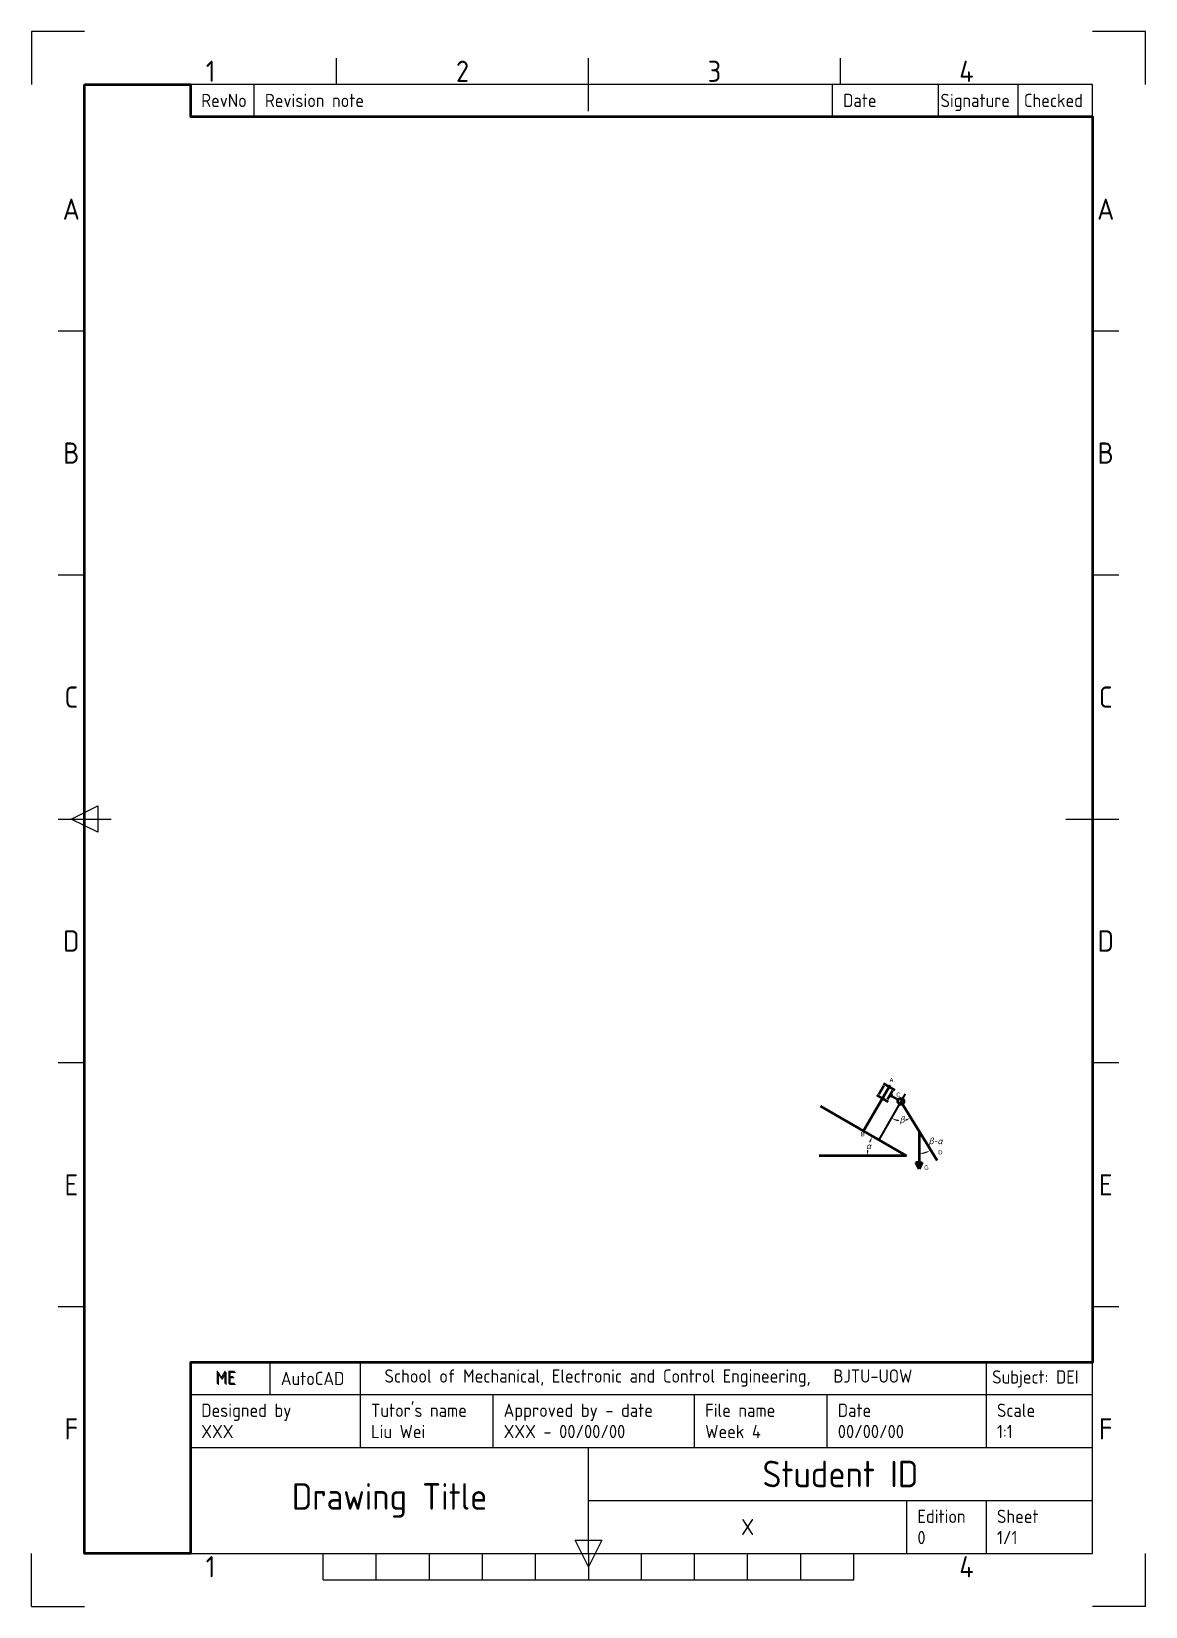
# Paper-space layout 'UoW ISO A4 Title Block (portrait)' of a CAD drawing. Header units: millimetres. Extents: x 0 to 210, y 0 to 297.
# The model-space entities are those that its viewports show. They can reach past a viewport. Long polylines and large blocks are cut down to what shows.
import ezdxf
from ezdxf.enums import TextEntityAlignment as Align

# ---------------------------------------------------------------- set-up
doc = ezdxf.new("R2010")
doc.units = ezdxf.units.MM
doc.linetypes.add('HIDDEN', pattern=[4.5, 3.5, -1])
for name, color, linetype in [('FRAME 025', 7, 'Continuous'), ('FRAME 050', 6, 'Continuous'), ('FRAME 070', 5, 'Continuous'), ('FRAME 200', 8, 'Continuous')]:
    doc.layers.add(name, color=color, linetype=linetype)
doc.layers.add('Viewport', color=7, linetype='Continuous', lineweight=50)
doc.styles.add('ISO Proportional', font='isocp')
doc.styles.add('数字', font='isocp.shx', dxfattribs={"width": 0.8, "oblique": 15, "bigfont": 'bigfont.shx'})
doc.dimstyles.new('UoW ISO-25$2', dxfattribs={"dimtxt": 2.5, "dimasz": 2.5, "dimexe": 3, "dimexo": 0, "dimtad": 1, "dimtih": 1, "dimtoh": 1, "dimdec": 0, "dimdsep": 46, "dimtxsty": '数字', "dimblk": 'Arrow', "dimcen": 2.5, "dimadec": 1, "dimazin": 0, "dimtfac": 1, "dimtdec": 0, "dimtmove": 0, "dimatfit": 3, "dimldrblk": 'Arrow', "dimfxl": 1, "dimarcsym": 0})

# ---------------------------------------------------------------- blocks, each defined once
blk = doc.blocks.new('UoW A4 (Portrait)')
at = {"layer": 'FRAME 050'}
for p, q in [((105, 282), (105, 292)), ((10, 240.5), (5, 240.5)), ((205, 240.5), (200, 240.5)), ((10, 194.5), (5, 194.5)), ((205, 194.5), (200, 194.5)), ((5, 148.5), (15, 148.5)), ((7.5, 148.5), (12.5, 151)), ((12.5, 146), (7.5, 148.5)), ((12.5, 151), (12.5, 146)), ((195, 148.5), (205, 148.5)), ((10, 102.5), (5, 102.5)), ((205, 102.5), (200, 102.5)), ((10, 56.5), (5, 56.5)), ((205, 56.5), (200, 56.5)), ((105, 10), (105, 15)), ((105, 7.5), (102.5, 12.5)), ((102.5, 12.5), (107.5, 12.5)), ((107.5, 12.5), (105, 7.5)), ((55, 5), (55, 10)), ((65, 5), (65, 10)), ((75, 5), (75, 10)), ((85, 5), (85, 10)), ((95, 5), (95, 10)), ((105, 10), (105, 5)), ((115, 5), (115, 10)), ((125, 5), (125, 10)), ((135, 5), (135, 10)), ((145, 5), (145, 10)), ((155, 5), (155, 10)), ((55, 5), (155, 5))]:
    blk.add_line(p, q, dxfattribs=at)
at = {"layer": 'FRAME 070'}
for p, q in [((10, 287), (10, 10)), ((30, 281), (30, 287)), ((42, 281), (42, 287)), ((151, 281), (151, 287)), ((171, 281), (171, 287)), ((186, 281), (186, 287)), ((200, 10), (200, 287)), ((30, 281), (200, 281)), ((30, 46), (200, 46)), ((30, 40), (30, 46)), ((45, 40), (45, 46)), ((62, 40), (62, 46)), ((180, 30), (180, 46)), ((30, 40), (200, 40)), ((30, 10), (30, 40)), ((62, 30), (62, 40)), ((87, 30), (87, 40)), ((125, 30), (125, 40)), ((150, 30), (150, 40)), ((30, 30), (200, 30)), ((105, 10), (105, 30)), ((105, 20), (200, 20)), ((165, 10), (165, 20)), ((180, 10), (180, 20)), ((10, 10), (200, 10))]:
    blk.add_line(p, q, dxfattribs=at)
at = {"layer": 'FRAME 200'}
for p, q in [((0, 0), (10, 0)), ((210, 0), (200, 0))]:
    blk.add_line(p, q, dxfattribs=at)
at = {"layer": 'Viewport'}
blk.add_lwpolyline([(10, 287), (30, 287), (30, 281), (200, 281), (200, 46), (30, 46), (30, 10), (10, 10)], close=True, dxfattribs=at)
at = {"layer": 'FRAME 025', "style": 'ISO Proportional'}
for s, p in [('RevNo', (32, 284)), ('Revision note', (44, 284)), ('Date', (153, 284)), ('Signature', (171.36, 284)), ('Checked', (187.08, 284)), ('School of Mechanical, Electronic and Control Engineering,   BJTU-UOW', (66.55, 43.46)), ('  ME', (32, 43)), ('AutoCAD', (47, 43)), ('Subject: DEI ', (181.1, 43.29)), ("Tutor's name", (64, 37)), ('Designed by', (32, 37)), ('Approved by - date', (89, 37)), ('File name', (127, 37)), ('Date', (152, 37)), ('Scale', (182, 37)), ('Edition', (167, 17)), ('Sheet', (182, 17))]:
    blk.add_text(s, height=2.5, dxfattribs=at).set_placement(p, align=Align.MIDDLE_LEFT)
at = {"layer": 'FRAME 025', "style": 'ISO Proportional', "flags": 8}
for tag, p in [('DESIGNED_BY', (32, 33)), ('TUTOR', (64, 33)), ('APPROVED_BY_DATE', (89, 33)), ('WEEK_NUMBER', (127, 33)), ('DATE', (152, 33)), ('SCALE', (182, 33)), ('EDITION', (167, 13)), ('SHEET', (182, 13))]:
    blk.add_attdef(tag, text='', height=2.5, dxfattribs=at).set_placement(p, align=Align.MIDDLE_LEFT)
at = {"layer": 'FRAME 050', "style": 'ISO Proportional'}
for s, p in [('A', (7.5, 263.5)), ('A', (202.5, 263.5)), ('B', (7.5, 217.5)), ('B', (202.5, 217.5)), ('C', (7.5, 171.5)), ('C', (202.5, 171.5)), ('D', (7.5, 125.5)), ('D', (202.5, 125.5)), ('E', (7.5, 79.5)), ('E', (202.5, 79.5)), ('F', (7.5, 33.5)), ('F', (202.5, 33.5)), ('1', (33.75, 7.5)), ('4', (176.25, 7.5))]:
    blk.add_text(s, height=4, dxfattribs=at).set_placement(p, align=Align.MIDDLE)
at = {"layer": 'FRAME 050', "style": 'ISO Proportional', "flags": 8}
for tag, height, p in [('STUDENT_NAME_&_NUMBER', 5, (152.5, 25)), ('DRAWING_TITLE', 5, (67.5, 20)), ('DRAWING_NUMBER', 3, (135, 15))]:
    blk.add_attdef(tag, text='', height=height, dxfattribs=at).set_placement(p, align=Align.MIDDLE)
blk = doc.blocks.new('Arrow')
blk.add_lwpolyline([(0, 0, 0, 0.238, 0), (-1, 0, 0.238, 0.238, 0)], format="xyseb")
blk = doc.blocks.new('*D10')
at = {"color": 0, "lineweight": -2, "transparency": 16777216}
for start, end in [(252.35958, 263.10914), (283.92737, 289.10451)]:
    blk.add_arc((248.95, 156.29), 11.61, start, end, dxfattribs=at)
at = {"layer": 'Defpoints', "color": 0, "transparency": 16777216}
for p in [(248.95, 156.29), (251.54, 160.79), (247.03, 144.84), (235.56, 133.11), (270.88, 120.45)]:
    blk.add_point(p, dxfattribs=at)
at = {"color": 0, "lineweight": -2, "transparency": 16777216, "xscale": 2.5, "yscale": 2.5, "zscale": 2.5}
for p, rotation in [((243.14, 146.23), 156.179788996921), ((255.01, 146.38), 25.28429669446645)]:
    blk.add_blockref('Arrow', p, dxfattribs=dict(at, rotation=rotation))
at = {"color": 0, "transparency": 16777216, "insert": (249.65, 144.7), "char_height": 2.5, "attachment_point": 5, "style": '数字'}
blk.add_mtext('{\\fSimSun|b0|i0|c134|p2;\\H1.45833x;β}', dxfattribs=at)
blk = doc.blocks.new('*D11')
at = {"color": 0, "lineweight": -2, "transparency": 16777216}
blk.add_arc((259.91, 138.37), 13.58, 280.56443, 290.89966, dxfattribs=at)
at = {"layer": 'Defpoints', "color": 0, "transparency": 16777216}
for p in [(248.95, 156.29), (259.91, 138.37), (262.38, 125.02), (259.91, 119.38), (270.88, 120.45)]:
    blk.add_point(p, dxfattribs=at)
at = {"color": 0, "lineweight": -2, "transparency": 16777216, "xscale": 2.5, "yscale": 2.5, "zscale": 2.5}
for p, rotation in [((259.91, 124.79), 185.2822152086119), ((267, 126.79), 26.18187048277568)]:
    blk.add_blockref('Arrow', p, dxfattribs=dict(at, rotation=rotation))
at = {"color": 0, "transparency": 16777216, "insert": (269.89, 131.77), "char_height": 2.5, "attachment_point": 5, "style": '数字'}
blk.add_mtext('{\\fSimSun|b0|i0|c134|p2;\\H1.45833x;β-α}', dxfattribs=at)
blk = doc.blocks.new('*D12')
at = {"color": 0, "lineweight": -2, "transparency": 16777216}
for start, end in [(171.74842, 173.96975), (156.03025, 159.54115)]:
    blk.add_arc((252.41, 123.38), 23.76, start, end, dxfattribs=at)
at = {"layer": 'Defpoints', "color": 0, "transparency": 16777216}
for p in [(200.45, 153.38), (230.08, 131.51), (199.65, 123.38), (252.41, 123.38), (252.41, 123.38)]:
    blk.add_point(p, dxfattribs=at)
at = {"color": 0, "lineweight": -2, "transparency": 16777216, "xscale": 2.5, "yscale": 2.5, "zscale": 2.5}
for p, rotation in [((231.83, 135.27), 63.01512588764234), ((228.64, 123.38), 266.9848741123577)]:
    blk.add_blockref('Arrow', p, dxfattribs=dict(at, rotation=rotation))
at = {"color": 0, "transparency": 16777216, "insert": (229.38, 129.24), "char_height": 2.5, "attachment_point": 5, "style": '数字'}
blk.add_mtext('{\\fSimSun|b0|i0|c134|p2;\\H1.45833x;α}', dxfattribs=at)

msp = doc.modelspace()

# ---------------------------------------------------------------- hatches: boundary and pattern name
at = {"lineweight": 53}
h = msp.add_hatch(color=256, dxfattribs=at)
h.set_gradient(color2=(0, 0, 0), tint=1)
h.paths.add_polyline_path([(241.66, 158.76, -0.414214), (243.71, 159.31, -0.414214), (243.16, 161.36)])
h = msp.add_hatch(color=256)
h.set_gradient(color2=(0, 0, 0), tint=1)
h.paths.add_polyline_path([(261.91, 119.38), (259.91, 119.38), (257.91, 119.38), (259.91, 115.38)])

# ---------------------------------------------------------------- linework, layer by layer
for p, q in [((242.41, 166.06), (226.43, 138.38)), ((238.71, 165.66), (235.71, 160.47)), ((238.35, 167.03), (245.27, 163.03)), ((243.91, 162.66), (240.91, 157.47)), ((200.45, 153.38), (252.41, 123.38)), ((234.35, 160.1), (241.27, 156.1)), ((243.71, 159.31), (247.34, 157.21)), ((248.95, 156.29), (270.88, 120.45)), ((259.91, 138.37), (259.91, 119.38)), ((252.41, 123.38), (199.65, 123.38)), ((259.91, 119.38), (257.91, 119.38)), ((259.91, 115.38), (257.91, 119.38)), ((259.91, 119.38), (261.91, 119.38)), ((261.91, 119.38), (259.91, 115.38))]:
    msp.add_line(p, q, dxfattribs=at)
at = {"linetype": 'HIDDEN', "lineweight": 35}
msp.add_line((251.54, 160.79), (235.56, 133.11), dxfattribs=at)
at = {"lineweight": 53}
msp.add_circle((248.95, 156.29), 1.85, dxfattribs=at)
for centre, start, end in [((242.96, 158.01), 60, 150), ((244.46, 160.61), 150, 240)]:
    msp.add_arc(centre, 1.5, start, end, dxfattribs=at)

# ---------------------------------------------------------------- texts
at = {"char_height": 2.5, "attachment_point": 1}
for s, insert in [('A', (242.13, 170.42)), ('^IC', (245.24, 161.62)), ('B', (224.85, 137.74)), ('D', (271.6, 126.72)), ('G', (263.05, 117.54))]:
    msp.add_mtext_dynamic_manual_height_columns(s, width=5.0479, gutter_width=12.5, heights=[0], dxfattribs=dict(at, insert=insert))

# ---------------------------------------------------------------- dimensions: what is measured, and where the dimension line sits
for base, line1, line2, text, picture, middle in [((230.08, 131.51), ((252.41, 123.38), (199.65, 123.38)), ((200.45, 153.38), (252.41, 123.38)), '{\\fSimSun|b0|i0|c134|p2;\\H1.45833x;α}', '*D12', (229.38, 129.24)), ((247.03, 144.84), ((251.54, 160.79), (235.56, 133.11)), ((248.95, 156.29), (270.88, 120.45)), '{\\fSimSun|b0|i0|c134|p2;\\H1.45833x;β}', '*D10', (249.65, 144.7)), ((262.38, 125.02), ((248.95, 156.29), (270.88, 120.45)), ((259.91, 138.37), (259.91, 119.38)), '{\\fSimSun|b0|i0|c134|p2;\\H1.45833x;β-α}', '*D11', (269.89, 129.16))]:
    dim = msp.add_angular_dim_2l(base=base, line1=line1, line2=line2, text=text, dimstyle='UoW ISO-25$2')
    dim.commit()
    dim.dimension.update_dxf_attribs({"geometry": picture, "text_midpoint": middle, "dimtype": 162})

psp = doc.layouts.new('UoW ISO A4 Title Block (portrait)')

# ---------------------------------------------------------------- linework, layer by layer
at = {"layer": 'FRAME 050'}
for p, q in [((57.5, 287), (57.5, 292)), ((105, 282), (105, 292)), ((152.5, 287), (152.5, 292)), ((10, 240.5), (5, 240.5)), ((205, 240.5), (200, 240.5)), ((10, 194.5), (5, 194.5)), ((205, 194.5), (200, 194.5)), ((5, 148.5), (15, 148.5)), ((7.5, 148.5), (12.5, 151)), ((12.5, 146), (7.5, 148.5)), ((12.5, 151), (12.5, 146)), ((195, 148.5), (205, 148.5)), ((10, 102.5), (5, 102.5)), ((205, 102.5), (200, 102.5)), ((10, 56.5), (5, 56.5)), ((205, 56.5), (200, 56.5))]:
    psp.add_line(p, q, dxfattribs=at)
at = {"layer": 'FRAME 070'}
for p, q in [((200, 287), (10, 287)), ((10, 287), (10, 10)), ((30, 281), (30, 287)), ((42, 281), (42, 287)), ((151, 281), (151, 287)), ((171, 281), (171, 287)), ((186, 281), (186, 287)), ((200, 10), (200, 287)), ((30, 281), (200, 281)), ((30, 46), (200, 46)), ((30, 40), (30, 46)), ((45, 40), (45, 46)), ((62, 40), (62, 46)), ((180, 40), (180, 46)), ((10, 10), (200, 10))]:
    psp.add_line(p, q, dxfattribs=at)
at = {"layer": 'FRAME 200'}
for p, q in [((0, 297), (0, 287)), ((10, 297), (0, 297)), ((210, 297), (200, 297)), ((210, 287), (210, 297)), ((0, 0), (0, 10)), ((210, 0), (210, 10)), ((0, 0), (10, 0)), ((210, 0), (200, 0))]:
    psp.add_line(p, q, dxfattribs=at)
at = {"layer": 'Viewport'}
psp.add_lwpolyline([(10, 287), (30, 287), (30, 281), (200, 281), (200, 46), (30, 46), (30, 10), (10, 10)], close=True, dxfattribs=at)

# ---------------------------------------------------------------- block references
psp.add_blockref('UoW A4 (Portrait)', (0, 0)).add_auto_attribs({'TUTOR': 'Liu Wei', 'DESIGNED_BY': 'XXX', 'DRAWING_TITLE': 'Drawing Title', 'DRAWING_NUMBER': 'X', 'APPROVED_BY_DATE': 'XXX - 00/00/00', 'WEEK_NUMBER': 'Week 4', 'EDITION': '0', 'DATE': '00/00/00', 'STUDENT_NAME_&_NUMBER': 'Student ID', 'SCALE': '1:1', 'SHEET': '1/1'})

# ---------------------------------------------------------------- texts
at = {"layer": 'FRAME 025', "style": 'ISO Proportional'}
for s, p in [('RevNo', (32, 284)), ('Revision note', (44, 284)), ('Date', (153, 284)), ('Signature', (171.36, 284)), ('Checked', (187.08, 284)), ('ME', (34.66, 43.21)), ('AutoCAD', (47, 43))]:
    psp.add_text(s, height=2.5, dxfattribs=at).set_placement(p, align=Align.MIDDLE_LEFT)
at = {"layer": 'FRAME 050', "style": 'ISO Proportional'}
for s, p in [('1', (33.75, 289.5)), ('2', (81.25, 289.5)), ('3', (128.75, 289.5)), ('4', (176.25, 289.5)), ('A', (7.5, 263.5)), ('A', (202.5, 263.5)), ('B', (7.5, 217.5)), ('B', (202.5, 217.5)), ('C', (7.5, 171.5)), ('C', (202.5, 171.5)), ('D', (7.5, 125.5)), ('D', (202.5, 125.5)), ('E', (7.5, 79.5)), ('E', (202.5, 79.5)), ('F', (7.5, 33.5)), ('F', (202.5, 33.5))]:
    psp.add_text(s, height=4, dxfattribs=at).set_placement(p, align=Align.MIDDLE)

# ---------------------------------------------------------------- viewports
at = {"layer": 'Viewport'}
vp = psp.add_viewport(center=(105, 148.5), size=(190, 277), view_center_point=(60.17, 326.98), view_height=888.013, dxfattribs=at)
vp.dxf.flags = 0x10000  # cut along an outline
vp.dxf.clipping_boundary_handle = psp.add_lwpolyline([(10, 287), (30, 287), (30, 281), (200, 281), (200, 46), (30, 46), (30, 10), (10, 10)], format="xyb", close=True, dxfattribs={"invisible": 1}).dxf.handle

doc.saveas('drawing.dxf')
